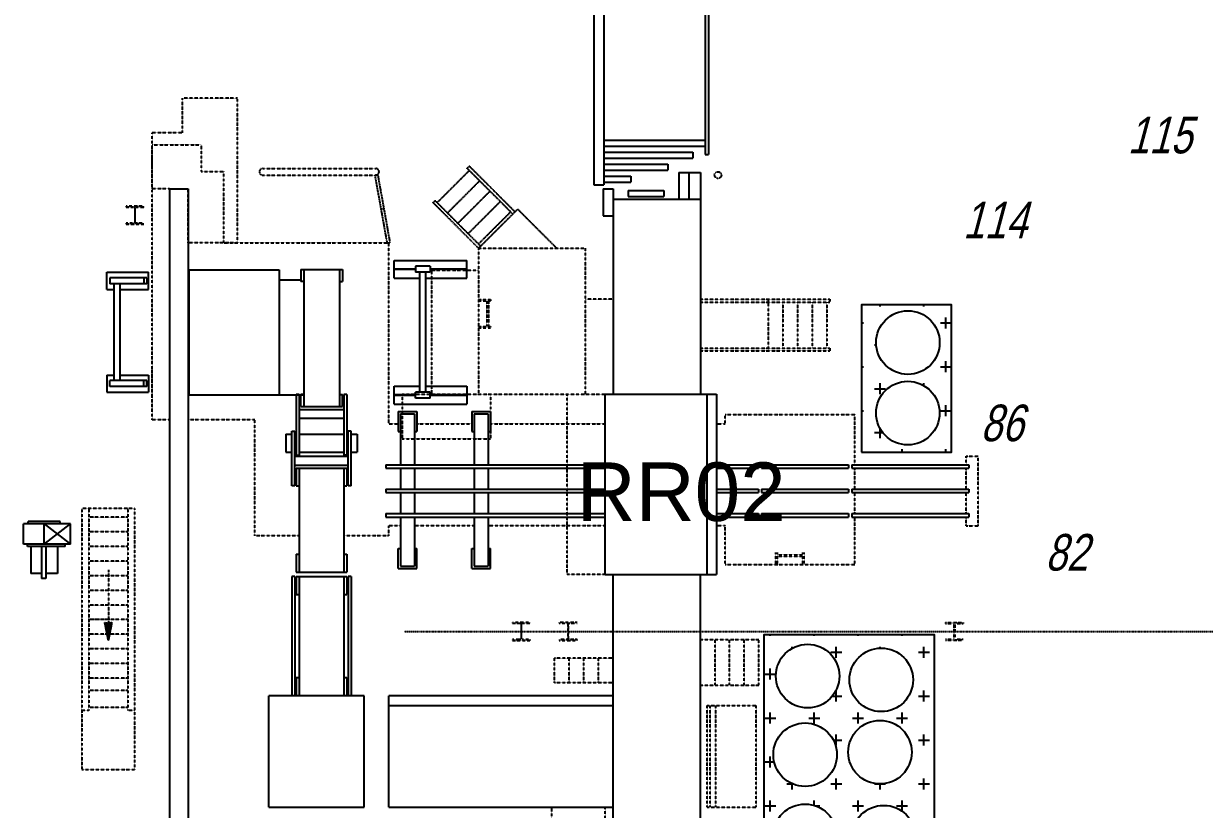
# Model space of a CAD drawing. Header units: millimetres. Extents: x -1732 to 458256, y -4349 to 130988.
# Drawn here: x 1587 to 21760, y 91690 to 105112 of the extents above; entities that cross this region are included whole.
import ezdxf

# ---------------------------------------------------------------- set-up
doc = ezdxf.new("R2010")
doc.units = ezdxf.units.MM
doc.header["$LTSCALE"] = 0.01
doc.header["$MEASUREMENT"] = 0
doc.linetypes.add('CENTER2', pattern=[28.575, 19.05, -3.175, 3.175, -3.175])
doc.linetypes.add('PHANTOM2', pattern=[31.75, 15.875, -3.175, 3.175, -3.175, 3.175, -3.175])
for name, color, linetype in [('Entreposage des rouleaux', 251, 'CONTINUOUS'), ('F-E-EQP', 251, 'CONTINUOUS'), ('F-E-EQP-AXE', 251, 'CENTER2'), ('F-E-EQP-PH2', 251, 'PHANTOM2'), ('NODETEXT', 5, 'CONTINUOUS'), ('NODETEXTOLD', 5, 'CONTINUOUS'), ('S-E-ACI', 251, 'PHANTOM2'), ('S-E-BET', 251, 'PHANTOM2'), ('TEX', 5, 'CONTINUOUS')]:
    doc.layers.add(name, color=color, linetype=linetype)
doc.styles.add('R15', font='arial.ttf', dxfattribs={"height": 1.5})
doc.styles.add('TEXTXP', font='arial.ttf', dxfattribs={"width": 0.75, "oblique": 15})
pattern_1 = [(0, (-78000, -38000), (375, 375), [187.5, -562.5]), (90, (-77906.25, -38093.75), (-375, 375), [187.5, -562.5])]

msp = doc.modelspace()

# ---------------------------------------------------------------- hatches: boundary and pattern name
at = {"layer": 'Entreposage des rouleaux', "linetype": 'Continuous'}
h = msp.add_hatch(dxfattribs=at)
h.set_pattern_fill('CROSS', color=256, scale=1500)
h.set_pattern_definition(pattern_1)
h.paths.add_polyline_path([(15899.87986, 97790.11718), (17441.96226, 97790.11718), (17441.96226, 100310.0609), (15899.87986, 100310.0609)])
h.paths.add_polyline_path([(16151.52054, 99663.98739, -1), (17236.91852, 99663.98739, -1)], flags=16)
h.paths.add_polyline_path([(17235.39414, 98459.94194, -1), (16149.99615, 98459.94194, -1)], flags=16)
h = msp.add_hatch(dxfattribs=at)
h.set_pattern_fill('CROSS', color=256, scale=1500)
h.set_pattern_definition(pattern_1)
h.paths.add_polyline_path([(17146.54412, 94672.01978), (14230.28952, 94672.01978), (14230.28952, 90382.76169), (17146.54412, 90382.76169)])
h.paths.add_polyline_path([(15696.30933, 93902.49375, -1), (16781.70732, 93902.49375, -1)], flags=16)
h.paths.add_polyline_path([(16760.02961, 92667.8882, -1), (15674.63162, 92667.8882, -1)], flags=16)
h.paths.add_polyline_path([(14439.05982, 93967.47299, -1), (15524.45781, 93967.47299, -1)], flags=16)
h.paths.add_polyline_path([(15481.10387, 92624.56828, -1), (14395.70588, 92624.56828, -1)], flags=16)
h.paths.add_polyline_path([(16825.05978, 91216.68433, -1), (15739.66179, 91216.68433, -1)], flags=16)
h.paths.add_polyline_path([(15481.10387, 91238.34429, -1), (14395.70588, 91238.34429, -1)], flags=16)
h.paths.add_polyline_path([(13630.68545, 88081.54036), (17487.22828, 88081.54036), (17487.22828, 89388.74299), (13630.68545, 89388.74299)])
h.paths.add_polyline_path([(17410.33133, 88747.47323, -1), (16324.93334, 88747.47323, -1)], flags=16)
h.paths.add_polyline_path([(16196.43576, 88682.49399, -1), (15111.03778, 88682.49399, -1)], flags=16)
h.paths.add_polyline_path([(13723.72793, 88704.15331, -1), (14809.12591, 88704.15331, -1)], flags=16)

# ---------------------------------------------------------------- linework, layer by layer
for points in [[(15899.87986, 97790.11718), (17441.96226, 97790.11718), (17441.96226, 100310.0609), (15899.87986, 100310.0609)], [(14230.28952, 90382.76169), (17146.54412, 90382.76169), (17146.54412, 94672.01978), (14230.28952, 94672.01978)]]:
    msp.add_lwpolyline(points, close=True, dxfattribs=at)
for centre in [(16694.21953, 99663.98739), (16692.69515, 98459.94194), (14981.75882, 93967.47299), (16239.00832, 93902.49375), (16217.33061, 92667.8882), (14938.40487, 92624.56828), (14938.40487, 91238.34429), (16282.36078, 91216.68433)]:
    msp.add_circle(centre, 542.69899, dxfattribs=at)
at = {"layer": 'F-E-EQP'}
for p, q in [((11329.15801, 106206.09968), (11329.15801, 102356.09968)), ((11499.15801, 106206.09968), (11499.15801, 102356.09968)), ((13229.15801, 106076.09968), (13229.15801, 102876.09968)), ((13289.15801, 106076.09968), (13289.15801, 102876.09968)), ((11499.15801, 103121.09968), (13229.15801, 103121.09968)), ((11499.15801, 103021.09968), (13229.15801, 103021.09968)), ((11499.15801, 102916.09968), (13019.15801, 102916.09968)), ((13019.15801, 102916.09968), (13019.15801, 102816.09968)), ((11499.15801, 102816.09968), (13019.15801, 102816.09968)), ((11499.15801, 102711.09968), (12594.15801, 102711.09968)), ((12594.15801, 102711.09968), (12594.15801, 102611.09968)), ((13229.15801, 102876.09968), (13289.15801, 102876.09968)), ((11499.15801, 102611.09968), (12594.15801, 102611.09968)), ((11499.15801, 102506.09968), (11959.15801, 102506.09968)), ((11959.15801, 102506.09968), (11959.15801, 102406.09968)), ((12779.15801, 102571.09968), (13149.15801, 102571.09968)), ((12779.15801, 102571.09968), (12779.15801, 102111.09968)), ((12954.15801, 102571.09968), (12954.15801, 102111.09968)), ((13149.15801, 102571.09968), (13149.15801, 98781.09968)), ((4080.15801, 102291.03331), (4080.15801, 82292.70009)), ((4080.15801, 102291.03331), (4398.15801, 102291.03331)), ((4398.15801, 102291.03331), (4398.15801, 82292.70009)), ((11329.15801, 102356.09968), (11499.15801, 102356.09968)), ((11489.15801, 102291.09968), (11659.15801, 102291.09968)), ((11489.15801, 102291.09968), (11489.15801, 101831.09968)), ((11499.15801, 102406.09968), (11959.15801, 102406.09968)), ((11659.15801, 102291.09968), (11659.15801, 98781.09968)), ((11659.15801, 102111.09968), (13149.15801, 102111.09968)), ((11914.15801, 102261.09968), (12524.15801, 102261.09968)), ((11914.15801, 102261.09968), (11914.15801, 102161.09968)), ((11914.15801, 102161.09968), (12524.15801, 102161.09968)), ((12524.15801, 102261.09968), (12524.15801, 102161.09968)), ((11489.15801, 101831.09968), (11659.15801, 101831.09968)), ((7915.15801, 100763.09968), (7915.15801, 101068.09968)), ((7915.15801, 101068.09968), (9160.15801, 101068.09968)), ((9160.15801, 100763.09968), (9160.15801, 101068.09968)), ((4410.15801, 100908.09968), (5950.15801, 100908.09968)), ((4410.15801, 100908.09968), (4410.15801, 98774.09968)), ((5950.15801, 100908.09968), (5950.15801, 100729.09968)), ((6321.15801, 100912.09968), (7033.15801, 100912.09968)), ((6321.15801, 100912.09968), (6321.15801, 100708.09968)), ((6372.15801, 100912.09968), (6372.15801, 98573.09968)), ((6982.15801, 100912.09968), (6982.15801, 98573.09968)), ((7033.15801, 100912.09968), (7033.15801, 100708.09968)), ((8281.15801, 100920.59968), (7915.15801, 100920.59968)), ((8281.15801, 100910.59968), (7915.15801, 100910.59968)), ((8535.15801, 100966.59968), (8281.15801, 100966.59968)), ((8281.15801, 100966.59968), (8281.15801, 100864.59968)), ((8535.15801, 100966.59968), (8535.15801, 100864.59968)), ((9160.15801, 100920.59968), (8535.15801, 100920.59968)), ((9160.15801, 100910.59968), (8535.15801, 100910.59968)), ((3006.15801, 100573.09968), (3006.15801, 100866.09968)), ((3006.15801, 100866.09968), (3718.15801, 100866.09968)), ((3057.15801, 100770.59968), (3057.15801, 100668.59968)), ((3692.15801, 100770.59968), (3057.15801, 100770.59968)), ((3692.15801, 100668.59968), (3057.15801, 100668.59968)), ((3133.15801, 99013.59968), (3133.15801, 100668.59968)), ((3235.15801, 99013.59968), (3235.15801, 100668.59968)), ((3641.15801, 100770.59968), (3641.15801, 100668.59968)), ((3692.15801, 100770.59968), (3692.15801, 100668.59968)), ((3718.15801, 100573.09968), (3718.15801, 100866.09968)), ((6321.15801, 100729.09968), (5950.15801, 100729.09968)), ((5950.15801, 100729.09968), (5950.15801, 98774.09968)), ((6372.15801, 100708.09968), (6321.15801, 100708.09968)), ((6982.15801, 100708.09968), (7033.15801, 100708.09968)), ((7915.15801, 100763.09968), (8357.15801, 100763.09968)), ((8535.15801, 100864.59968), (8281.15801, 100864.59968)), ((8357.15801, 98817.59968), (8357.15801, 100864.59968)), ((8459.15801, 98817.59968), (8459.15801, 100864.59968)), ((8459.15801, 100763.09968), (9160.15801, 100763.09968)), ((3006.15801, 100573.09968), (3133.15801, 100573.09968)), ((3235.15801, 100573.09968), (3718.15801, 100573.09968)), ((3006.15801, 99109.09968), (3133.15801, 99109.09968)), ((3006.15801, 99109.09968), (3006.15801, 98816.09968)), ((3235.15801, 99109.09968), (3718.15801, 99109.09968)), ((3718.15801, 99109.09968), (3718.15801, 98816.09968)), ((3057.15801, 98911.59968), (3057.15801, 99013.59968)), ((3692.15801, 99013.59968), (3057.15801, 99013.59968)), ((3692.15801, 98911.59968), (3057.15801, 98911.59968)), ((3641.15801, 98911.59968), (3641.15801, 99013.59968)), ((3692.15801, 98911.59968), (3692.15801, 99013.59968)), ((7915.15801, 98919.09968), (8357.15801, 98919.09968)), ((7915.15801, 98614.09968), (7915.15801, 98919.09968)), ((8459.15801, 98919.09968), (9160.15801, 98919.09968)), ((9160.15801, 98919.09968), (9160.15801, 98614.09968)), ((3006.15801, 98816.09968), (3718.15801, 98816.09968)), ((4410.15801, 98774.09968), (5950.15801, 98774.09968)), ((5950.15801, 98774.09968), (6372.15801, 98774.09968)), ((6245.15801, 98777.09968), (6245.15801, 97743.59968)), ((6296.15801, 98777.09968), (6245.15801, 98777.09968)), ((6296.15801, 98777.09968), (6296.15801, 97743.59968)), ((6321.15801, 98573.09968), (6321.15801, 98777.09968)), ((6372.15801, 98777.09968), (6321.15801, 98777.09968)), ((6982.15801, 98777.09968), (7033.15801, 98777.09968)), ((7033.15801, 98573.09968), (7033.15801, 98777.09968)), ((7058.15801, 98777.09968), (7058.15801, 97743.59968)), ((7109.15801, 98777.09968), (7058.15801, 98777.09968)), ((7109.15801, 98777.09968), (7109.15801, 97743.59968)), ((8281.15801, 98771.59968), (7915.15801, 98771.59968)), ((8281.15801, 98761.59968), (7915.15801, 98761.59968)), ((8535.15801, 98817.59968), (8281.15801, 98817.59968)), ((8281.15801, 98715.59968), (8281.15801, 98817.59968)), ((8535.15801, 98715.59968), (8281.15801, 98715.59968)), ((8535.15801, 98715.59968), (8535.15801, 98817.59968)), ((9160.15801, 98771.59968), (8535.15801, 98771.59968)), ((9160.15801, 98761.59968), (8535.15801, 98761.59968)), ((11524.15801, 98781.09968), (13424.15801, 98781.09968)), ((11524.15801, 95701.09968), (11524.15801, 98781.09968)), ((13264.15801, 95701.09968), (13264.15801, 98781.09968)), ((13424.15801, 98781.09968), (13424.15801, 95701.09968)), ((6296.15801, 98522.09968), (7058.15801, 98522.09968)), ((6321.15801, 98573.09968), (7033.15801, 98573.09968)), ((7915.15801, 98614.09968), (9160.15801, 98614.09968)), ((7983.29291, 98486.46389), (7983.29291, 98145.03608)), ((7983.29291, 98486.46389), (8303.24147, 98486.46389)), ((8023.27963, 98446.47718), (8023.27963, 97576.5597)), ((8023.27963, 98446.47718), (8263.25476, 98446.47718)), ((8263.25476, 98446.47718), (8263.25476, 97576.5597)), ((8303.24147, 98486.46389), (8303.24147, 98145.03608)), ((9243.17152, 98486.46389), (9563.12008, 98486.46389)), ((9243.17152, 98486.46389), (9243.17152, 98145.03608)), ((9283.15823, 98446.47718), (9523.13337, 98446.47718)), ((9283.15823, 98446.47718), (9283.15823, 97576.5597)), ((9523.13337, 98446.47718), (9523.13337, 97576.5597)), ((9563.12008, 98486.46389), (9563.12008, 98145.03608)), ((6296.15801, 98370.09968), (7058.15801, 98370.09968)), ((6067.15801, 98099.59968), (6067.15801, 97794.59968)), ((6067.15801, 98099.59968), (6169.15801, 98099.59968)), ((6169.15801, 97216.09968), (6169.15801, 98150.59968)), ((6169.15801, 98150.59968), (6220.15801, 98150.59968)), ((6220.15801, 97216.09968), (6220.15801, 98150.59968)), ((6220.15801, 98099.59968), (6245.15801, 98099.59968)), ((6296.15801, 98099.59968), (7058.15801, 98099.59968)), ((7109.15801, 98099.59968), (7134.15801, 98099.59968)), ((7134.15801, 97216.09968), (7134.15801, 98150.59968)), ((7185.15801, 98150.59968), (7134.15801, 98150.59968)), ((7185.15801, 97216.09968), (7185.15801, 98150.59968)), ((7185.15801, 98099.59968), (7287.15801, 98099.59968)), ((7287.15801, 98099.59968), (7287.15801, 97794.59968)), ((7983.29291, 98145.03608), (8023.27963, 98145.03608)), ((8263.25476, 98145.03608), (8303.24147, 98145.03608)), ((9243.17152, 98145.03608), (9283.15823, 98145.03608)), ((9523.13337, 98145.03608), (9563.12008, 98145.03608)), ((6067.15801, 97794.59968), (6169.15801, 97794.59968)), ((6220.15801, 97794.59968), (6245.15801, 97794.59968)), ((6220.15801, 97724.09968), (7134.15801, 97724.09968)), ((6245.15801, 97743.59968), (6296.15801, 97743.59968)), ((6296.15801, 97794.59968), (7058.15801, 97794.59968)), ((7109.15801, 97743.59968), (7058.15801, 97743.59968)), ((7109.15801, 97794.59968), (7134.15801, 97794.59968)), ((7185.15801, 97794.59968), (7287.15801, 97794.59968)), ((6220.15801, 97572.09968), (7134.15801, 97572.09968)), ((6245.15801, 97521.09968), (7109.15801, 97521.09968)), ((6245.15801, 97521.09968), (6245.15801, 97216.09968)), ((6296.15801, 97521.09968), (6296.15801, 95744.09968)), ((7058.15801, 97521.09968), (7058.15801, 95744.09968)), ((7109.15801, 97521.09968), (7109.15801, 97216.09968)), ((7774.16049, 97576.5597), (11524.15801, 97576.5597)), ((7774.16049, 97576.5597), (7774.16049, 97516.55677)), ((7774.16049, 97516.55677), (11524.15801, 97516.55677)), ((8023.27963, 97516.55677), (8023.27963, 97160.56117)), ((8263.25476, 97516.55677), (8263.25476, 97160.56117)), ((9283.15823, 97516.55677), (9283.15823, 97160.56117)), ((9523.13337, 97516.55677), (9523.13337, 97160.56117)), ((13424.15801, 97576.5597), (14142.05123, 97576.5597)), ((13424.15801, 97516.55677), (14142.05123, 97516.55677)), ((14142.05123, 97576.5597), (14142.05123, 97516.55677)), ((14191.07222, 97576.5597), (14191.07222, 97516.55677)), ((14191.07222, 97576.5597), (15680.7187, 97576.5597)), ((14191.07222, 97516.55677), (15680.7187, 97516.55677)), ((15680.7187, 97576.5597), (15680.7187, 97516.55677)), ((15739.15801, 97576.5597), (15739.15801, 97516.55677)), ((15739.15801, 97576.5597), (17734.15801, 97576.5597)), ((15739.15801, 97516.55677), (17734.15801, 97516.55677)), ((17734.15801, 97576.5597), (17734.15801, 97516.55677)), ((6220.15801, 97216.09968), (6169.15801, 97216.09968)), ((6245.15801, 97216.09968), (6296.15801, 97216.09968)), ((7058.15801, 97216.09968), (7109.15801, 97216.09968)), ((7185.15801, 97216.09968), (7134.15801, 97216.09968)), ((7774.16049, 97160.56117), (11524.15801, 97160.56117)), ((7774.16049, 97160.56117), (7774.16049, 97100.55824)), ((7774.16049, 97100.55824), (11524.15801, 97100.55824)), ((8023.27963, 97100.55824), (8023.27963, 96744.56263)), ((8263.25476, 97100.55824), (8263.25476, 96744.56263)), ((9283.15823, 97100.55824), (9283.15823, 96744.56263)), ((9523.13337, 97100.55824), (9523.13337, 96744.56263)), ((13424.15801, 97160.56117), (14142.05123, 97160.56117)), ((13424.15801, 97100.55824), (14142.05123, 97100.55824)), ((14142.05123, 97160.56117), (14142.05123, 97100.55824)), ((14191.07222, 97160.56117), (14191.07222, 97100.55824)), ((14191.07222, 97160.56117), (15680.7187, 97160.56117)), ((14191.07222, 97100.55824), (15680.7187, 97100.55824)), ((15680.7187, 97160.56117), (15680.7187, 97100.55824)), ((15739.15801, 97160.56117), (15739.15801, 97100.55824)), ((15739.15801, 97160.56117), (17734.15801, 97160.56117)), ((15739.15801, 97100.55824), (17734.15801, 97100.55824)), ((17734.15801, 97160.56117), (17734.15801, 97100.55824)), ((7774.16049, 96744.56263), (11524.15801, 96744.56263)), ((7774.16049, 96744.56263), (7774.16049, 96684.5597)), ((7774.16049, 96684.5597), (11524.15801, 96684.5597)), ((8023.27963, 96684.5597), (8023.27963, 95846.72217)), ((8263.25476, 96684.5597), (8263.25476, 95846.72217)), ((9283.15823, 96684.5597), (9283.15823, 95846.72217)), ((9523.13337, 96684.5597), (9523.13337, 95846.72217)), ((13424.15801, 96744.56263), (14142.05123, 96744.56263)), ((13424.15801, 96684.5597), (14142.05123, 96684.5597)), ((14142.05123, 96744.56263), (14142.05123, 96684.5597)), ((14191.07222, 96744.56263), (14191.07222, 96684.5597)), ((14191.07222, 96744.56263), (15680.7187, 96744.56263)), ((14191.07222, 96684.5597), (15680.7187, 96684.5597)), ((15680.7187, 96744.56263), (15680.7187, 96684.5597)), ((15739.15801, 96744.56263), (15739.15801, 96684.5597)), ((15739.15801, 96744.56263), (17734.15801, 96744.56263)), ((15739.15801, 96684.5597), (17734.15801, 96684.5597)), ((17734.15801, 96744.56263), (17734.15801, 96684.5597)), ((1586.57114, 96218.55128), (1586.57114, 96568.52873)), ((2385.92133, 96568.52873), (1586.57114, 96568.52873)), ((1661.57023, 96568.52873), (1661.57023, 96608.55202)), ((2211.56354, 96608.55202), (1661.57023, 96608.55202)), ((1936.58517, 96218.55128), (1936.58517, 96568.52873)), ((1936.58517, 96218.55128), (2385.92133, 96568.52873)), ((1936.58517, 96568.52873), (2385.92133, 96218.55128)), ((2211.56354, 96568.52873), (2211.56354, 96608.55202)), ((2385.92133, 96218.55128), (2385.92133, 96568.52873)), ((2385.92133, 96218.55128), (1586.57114, 96218.55128)), ((1651.12778, 96178.56457), (1651.12778, 96219.27365)), ((2295.71577, 96178.56457), (1651.12778, 96178.56457)), ((1709.44821, 96178.56457), (1709.44821, 95718.5665)), ((1890.26167, 96178.56457), (1890.26167, 95632.43917)), ((1967.7845, 96178.56457), (1967.7845, 95632.43917)), ((2163.68555, 96178.56457), (2163.68555, 95718.5665)), ((2295.71577, 96178.56457), (2295.71577, 96218.55128)), ((6245.15801, 96049.09968), (6296.15801, 96049.09968)), ((6245.15801, 96049.09968), (6245.15801, 95744.09968)), ((7058.15801, 96049.09968), (7109.15801, 96049.09968)), ((7109.15801, 96049.09968), (7109.15801, 95744.09968)), ((7983.29291, 95806.73546), (7983.29291, 96148.16328)), ((7983.29291, 96148.16328), (8023.27963, 96148.16328)), ((8263.25476, 96148.16328), (8303.24147, 96148.16328)), ((8303.24147, 95806.73546), (8303.24147, 96148.16328)), ((9243.17152, 95806.73546), (9243.17152, 96148.16328)), ((9243.17152, 96148.16328), (9283.15823, 96148.16328)), ((9523.13337, 96148.16328), (9563.12008, 96148.16328)), ((9563.12008, 95806.73546), (9563.12008, 96148.16328)), ((8023.27963, 95846.72217), (8263.25476, 95846.72217)), ((9283.15823, 95846.72217), (9523.13337, 95846.72217)), ((1885.97313, 95718.5665), (1709.44821, 95718.5665)), ((1967.7845, 95632.43917), (1890.26167, 95632.43917)), ((2163.68555, 95718.5665), (1967.7845, 95718.5665)), ((6169.15801, 95667.09968), (6169.15801, 93636.09968)), ((6220.15801, 95667.09968), (6169.15801, 95667.09968)), ((6220.15801, 95667.09968), (6220.15801, 93636.09968)), ((6245.15801, 95744.09968), (7109.15801, 95744.09968)), ((6245.15801, 95667.09968), (7109.15801, 95667.09968)), ((6245.15801, 95667.09968), (6245.15801, 95362.09968)), ((6296.15801, 95667.09968), (6296.15801, 93636.09968)), ((7058.15801, 95667.09968), (7058.15801, 93636.09968)), ((7109.15801, 95667.09968), (7109.15801, 95362.09968)), ((7134.15801, 95667.09968), (7134.15801, 93636.09968)), ((7185.15801, 95667.09968), (7134.15801, 95667.09968)), ((7185.15801, 95667.09968), (7185.15801, 93636.09968)), ((7983.29291, 95806.73546), (8303.24147, 95806.73546)), ((9243.17152, 95806.73546), (9563.12008, 95806.73546)), ((11524.15801, 95701.09968), (13424.15801, 95701.09968)), ((11659.15801, 91026.09968), (11659.15801, 95701.09968)), ((13149.15801, 91026.09968), (13149.15801, 95701.09968)), ((6245.15801, 95362.09968), (6296.15801, 95362.09968)), ((7058.15801, 95362.09968), (7109.15801, 95362.09968)), ((6245.15801, 93941.09968), (6296.15801, 93941.09968)), ((6245.15801, 93941.09968), (6245.15801, 93636.09968)), ((7058.15801, 93941.09968), (7109.15801, 93941.09968)), ((7109.15801, 93941.09968), (7109.15801, 93636.09968)), ((5774.15801, 91727.11218), (5774.15801, 93627.11218)), ((7404.15801, 93627.11218), (5774.15801, 93627.11218)), ((6169.15801, 93636.09968), (6220.15801, 93636.09968)), ((6245.15801, 93636.09968), (7109.15801, 93636.09968)), ((7134.15801, 93636.09968), (7185.15801, 93636.09968)), ((7404.15801, 91727.11218), (7404.15801, 93627.11218)), ((11659.15801, 93627.11218), (7824.15801, 93627.11218)), ((7824.15801, 91727.11218), (7824.15801, 93627.11218)), ((7824.15801, 93467.11218), (11659.15801, 93467.11218)), ((5774.15801, 91727.11218), (7404.15801, 91727.11218)), ((7824.15801, 91727.11218), (11659.15801, 91727.11218))]:
    msp.add_line(p, q, dxfattribs=at)
at = {"layer": 'F-E-EQP-AXE'}
msp.add_line((8089.15801, 94731.09968), (24794.97462, 94731.09968), dxfattribs=at)
at = {"layer": 'F-E-EQP-PH2'}
for p, q in [((4302.15801, 103245.08718), (4302.15801, 103840.08718)), ((5242.15801, 103840.08718), (4302.15801, 103840.08718)), ((5242.15801, 101365.09968), (5242.15801, 103840.08718)), ((4302.15801, 103245.08718), (3782.15801, 103245.08718)), ((3782.15801, 102291.03331), (3782.15801, 103245.08718)), ((5672.15801, 102637.59968), (7602.15801, 102637.59968)), ((5672.15801, 102522.59968), (7602.15801, 102522.59968)), ((7636.76016, 102528.80813), (7587.54606, 102519.97795)), ((7587.54606, 102519.97795), (7794.75878, 101365.09968)), ((7636.76016, 102528.80813), (7843.97288, 101373.92986)), ((8651.62573, 102053.93543), (9202.45311, 102604.76281)), ((9167.09777, 102640.11815), (9202.45311, 102675.47349)), ((9944.91523, 101862.30069), (9167.09777, 102640.11815)), ((9980.27057, 101897.65603), (9202.45311, 102675.47349)), ((4080.15801, 102291.03331), (3782.15801, 102291.03331)), ((4398.15801, 101365.09968), (4398.15801, 102291.03331)), ((8828.40242, 101877.15873), (9379.2298, 102427.98611)), ((8580.91505, 102053.93543), (8616.27039, 102089.29077)), ((9394.08785, 101311.47331), (8616.27039, 102089.29077)), ((9005.17912, 101700.38204), (9556.0065, 102251.20942)), ((7691.15242, 101942.53881), (7740.36652, 101951.369)), ((9358.73251, 101276.11797), (8580.91505, 102053.93543)), ((9181.95581, 101523.60534), (9732.78319, 102074.43272)), ((9358.73251, 101276.11797), (10026.23251, 101943.61797)), ((9358.73251, 101346.82865), (9909.55989, 101897.65603)), ((10693.73251, 101276.11797), (10026.23251, 101943.61797)), ((5242.15801, 101365.09968), (4398.15801, 101365.09968)), ((7794.75878, 101365.09968), (7843.97288, 101373.92986)), ((9358.73251, 101276.11797), (11188.73251, 101276.11797)), ((9358.73251, 101276.11797), (9358.73251, 98781.09968)), ((11188.73251, 98781.09968), (11188.73251, 101276.11797)), ((8553.73251, 100901.09968), (8553.73251, 98781.09968)), ((8553.73251, 100901.09968), (9358.73251, 100901.09968)), ((9358.73251, 100401.09968), (9563.73251, 100401.09968)), ((9358.73251, 100376.09968), (9563.73251, 100376.09968)), ((9501.23251, 100376.09968), (9501.23251, 99941.09968)), ((9526.23251, 100376.09968), (9526.23251, 99941.09968)), ((9563.73251, 100401.09968), (9563.73251, 100376.09968)), ((11659.15801, 100406.09968), (11188.73251, 100406.09968)), ((13149.15801, 100406.09968), (15359.15801, 100406.09968)), ((13149.15801, 100356.09968), (15359.15801, 100356.09968)), ((14309.15801, 100406.09968), (14309.15801, 99521.09968)), ((14559.15801, 100356.09968), (14559.15801, 99571.09968)), ((14809.15801, 100356.09968), (14809.15801, 99571.09968)), ((15059.15801, 100356.09968), (15059.15801, 99571.09968)), ((15309.15801, 100356.09968), (15309.15801, 99571.09968)), ((15359.15801, 100406.09968), (15359.15801, 100356.09968)), ((9358.73251, 99941.09968), (9563.73251, 99941.09968)), ((9358.73251, 99916.09968), (9563.73251, 99916.09968)), ((9563.73251, 99941.09968), (9563.73251, 99916.09968)), ((13149.15801, 99571.09968), (15359.15801, 99571.09968)), ((13149.15801, 99521.09968), (15359.15801, 99521.09968)), ((15359.15801, 99571.09968), (15359.15801, 99521.09968)), ((8053.73251, 98781.09968), (11524.15801, 98781.09968)), ((8053.73251, 98781.09968), (8053.73251, 98021.09968)), ((9563.73251, 98781.09968), (9563.73251, 98021.09968)), ((10874.15801, 95701.09968), (10874.15801, 98781.09968)), ((8053.73251, 98021.09968), (9563.73251, 98021.09968)), ((17689.15801, 97726.5597), (17894.15801, 97726.5597)), ((17689.15801, 97576.5597), (17689.15801, 97726.5597)), ((17894.15801, 96534.5597), (17894.15801, 97726.5597)), ((17689.15801, 97160.56117), (17689.15801, 97516.55677)), ((17689.15801, 96744.56263), (17689.15801, 97100.55824)), ((17689.15801, 96534.5597), (17689.15801, 96684.5597)), ((17689.15801, 96534.5597), (17894.15801, 96534.5597)), ((14439.15801, 95871.09968), (14439.15801, 96076.09968)), ((14439.15801, 96076.09968), (14464.15801, 96076.09968)), ((14464.15801, 95871.09968), (14464.15801, 96076.09968)), ((14464.15801, 96038.59968), (14899.15801, 96038.59968)), ((14899.15801, 95871.09968), (14899.15801, 96076.09968)), ((14899.15801, 96076.09968), (14924.15801, 96076.09968)), ((14924.15801, 95871.09968), (14924.15801, 96076.09968)), ((14464.15801, 96013.59968), (14899.15801, 96013.59968)), ((11524.15801, 95701.09968), (10874.15801, 95701.09968)), ((13149.15801, 94591.09968), (14149.15801, 94591.09968)), ((13399.15801, 93811.09968), (13399.15801, 94591.09968)), ((13649.15801, 93811.09968), (13649.15801, 94591.09968)), ((13899.15801, 93811.09968), (13899.15801, 94591.09968)), ((14149.15801, 93811.09968), (14149.15801, 94591.09968)), ((11659.15801, 94272.11218), (10659.15801, 94272.11218)), ((10659.15801, 93852.11218), (10659.15801, 94272.11218)), ((10909.15801, 93852.11218), (10909.15801, 94272.11218)), ((11159.15801, 93852.11218), (11159.15801, 94272.11218)), ((11409.15801, 93852.11218), (11409.15801, 94272.11218)), ((11659.15801, 93852.11218), (10659.15801, 93852.11218)), ((13149.15801, 93811.09968), (14149.15801, 93811.09968)), ((13264.15801, 93466.09968), (14104.15801, 93466.09968)), ((13264.15801, 91726.09968), (13264.15801, 93466.09968)), ((13314.15801, 91726.09968), (13314.15801, 93466.09968)), ((13414.15801, 91726.09968), (13414.15801, 93466.09968)), ((14104.15801, 91726.09968), (14104.15801, 93466.09968)), ((10609.15801, 90913.11797), (10609.15801, 91727.11218)), ((11524.15801, 91026.09968), (11524.15801, 91727.11218)), ((13264.15801, 91726.09968), (14104.15801, 91726.09968))]:
    msp.add_line(p, q, dxfattribs=at)
msp.add_circle((13449.93642, 102525.65493), 57.5, dxfattribs=at)
for centre, start, end in [((5672.15801, 102580.09968), 90, 270), ((7602.15801, 102580.09968), 270, 90)]:
    msp.add_arc(centre, 57.5, start, end, dxfattribs=at)
at = {"layer": 'S-E-ACI'}
for p, q in [((3641.55801, 101995.08718), (3336.75801, 101995.08718)), ((3336.75801, 101995.08718), (3336.75801, 101979.21218)), ((3336.75801, 101979.21218), (3469.15551, 101979.21218)), ((3484.39551, 101963.97218), (3484.39551, 101718.22718)), ((3493.92051, 101718.22718), (3493.92051, 101963.97218)), ((3509.16051, 101979.21218), (3641.55801, 101979.21218)), ((3641.55801, 101979.21218), (3641.55801, 101995.08718)), ((3469.15551, 101702.98718), (3336.75801, 101702.98718)), ((3336.75801, 101702.98718), (3336.75801, 101687.11218)), ((3336.75801, 101687.11218), (3641.55801, 101687.11218)), ((3641.55801, 101702.98718), (3509.16051, 101702.98718)), ((3641.55801, 101687.11218), (3641.55801, 101702.98718)), ((3782.15801, 98717.09968), (3782.15801, 99208.09968)), ((10241.55801, 94885.08718), (9936.75801, 94885.08718)), ((9936.75801, 94885.08718), (9936.75801, 94869.21218)), ((9936.75801, 94869.21218), (10069.15551, 94869.21218)), ((10084.39551, 94853.97218), (10084.39551, 94608.22718)), ((10093.92051, 94608.22718), (10093.92051, 94853.97218)), ((10109.16051, 94869.21218), (10241.55801, 94869.21218)), ((10241.55801, 94869.21218), (10241.55801, 94885.08718)), ((11041.55801, 94885.08718), (10736.75801, 94885.08718)), ((10736.75801, 94885.08718), (10736.75801, 94869.21218)), ((10736.75801, 94869.21218), (10869.15551, 94869.21218)), ((10884.39551, 94853.97218), (10884.39551, 94608.22718)), ((10893.92051, 94608.22718), (10893.92051, 94853.97218)), ((10909.16051, 94869.21218), (11041.55801, 94869.21218)), ((11041.55801, 94869.21218), (11041.55801, 94885.08718)), ((17339.17355, 94881.10243), (17639.14247, 94881.10243)), ((17339.17355, 94881.10243), (17339.17355, 94866.09712)), ((17339.17355, 94866.09712), (17481.67364, 94866.09712)), ((17481.67364, 94866.09712), (17481.67364, 94596.10223)), ((17496.67895, 94866.09712), (17639.14247, 94866.09712)), ((17496.67895, 94866.09712), (17496.67895, 94596.10223)), ((17639.14247, 94881.10243), (17639.14247, 94866.09712)), ((10069.15551, 94592.98718), (9936.75801, 94592.98718)), ((9936.75801, 94592.98718), (9936.75801, 94577.11218)), ((9936.75801, 94577.11218), (10241.55801, 94577.11218)), ((10241.55801, 94592.98718), (10109.16051, 94592.98718)), ((10241.55801, 94577.11218), (10241.55801, 94592.98718)), ((10869.15551, 94592.98718), (10736.75801, 94592.98718)), ((10736.75801, 94592.98718), (10736.75801, 94577.11218)), ((10736.75801, 94577.11218), (11041.55801, 94577.11218)), ((11041.55801, 94592.98718), (10909.16051, 94592.98718)), ((11041.55801, 94577.11218), (11041.55801, 94592.98718)), ((17339.17355, 94596.10223), (17339.17355, 94581.09693)), ((17339.17355, 94596.10223), (17481.67364, 94596.10223)), ((17339.17355, 94581.09693), (17639.14247, 94581.09693)), ((17496.67895, 94596.10223), (17639.14247, 94596.10223)), ((17639.14247, 94596.10223), (17639.14247, 94581.09693))]:
    msp.add_line(p, q, dxfattribs=at)
for centre, start, end in [((3469.15551, 101963.97218), 0, 90), ((3509.16051, 101963.97218), 90, 180), ((3469.15551, 101718.22718), 270, 0), ((3509.16051, 101718.22718), 180, 270), ((10069.15551, 94853.97218), 0, 90), ((10109.16051, 94853.97218), 90, 180), ((10869.15551, 94853.97218), 0, 90), ((10909.16051, 94853.97218), 90, 180), ((10069.15551, 94608.22718), 270, 0), ((10109.16051, 94608.22718), 180, 270), ((10869.15551, 94608.22718), 270, 0), ((10909.16051, 94608.22718), 180, 270)]:
    msp.add_arc(centre, 15.24, start, end, dxfattribs=at)
at = {"layer": 'S-E-BET'}
for p, q in [((3782.15801, 103041.09968), (4620.15801, 103041.09968)), ((3782.15801, 98342.09968), (3782.15801, 103041.09968)), ((4620.15801, 103041.09968), (4620.15801, 102584.09968)), ((4620.15801, 102584.09968), (5001.15801, 102584.09968)), ((5001.15801, 102584.09968), (5001.15801, 101365.09968)), ((5001.15801, 101365.09968), (7820.15801, 101365.09968)), ((7820.15801, 101365.09968), (7820.15801, 98276.09968)), ((4080.15801, 98342.09968), (3782.15801, 98342.09968)), ((5534.15801, 98342.09968), (4398.15801, 98342.09968)), ((5534.15801, 96361.09968), (5534.15801, 98342.09968)), ((7820.15801, 98276.09968), (7983.29291, 98276.09968)), ((8303.24147, 98276.09968), (9243.17152, 98276.09968)), ((9563.12008, 98276.09968), (11524.15801, 98276.09968)), ((13424.15801, 98276.09968), (13574.15801, 98276.09968)), ((13574.15801, 98436.09968), (15789.15801, 98436.09968)), ((13574.15801, 98276.09968), (13574.15801, 98436.09968)), ((15789.15801, 97576.5597), (15789.15801, 98436.09968)), ((15789.15801, 97160.56117), (15789.15801, 97516.55677)), ((15789.15801, 96744.56263), (15789.15801, 97100.55824)), ((3489.15801, 96831.09968), (2579.15801, 96831.09968)), ((2579.15801, 96831.09968), (2579.15801, 92371.09968)), ((2701.55392, 96831.09968), (2701.55392, 93381.21478)), ((3366.76209, 96681.12893), (2701.55392, 96681.12893)), ((3366.76209, 96831.09968), (3366.76209, 93381.21478)), ((3489.15801, 92371.09968), (3489.15801, 96831.09968)), ((15789.15801, 95871.09968), (15789.15801, 96684.5597)), ((3366.76209, 96431.13197), (2701.55392, 96431.13197)), ((7820.15801, 96541.09968), (7820.15801, 96361.09968)), ((7820.15801, 96541.09968), (8023.27963, 96541.09968)), ((8263.25476, 96541.09968), (9283.15823, 96541.09968)), ((9523.13337, 96541.09968), (11524.15801, 96541.09968)), ((13424.15801, 96541.09968), (13574.15801, 96541.09968)), ((13574.15801, 95871.09968), (13574.15801, 96541.09968)), ((6296.15801, 96361.09968), (5534.15801, 96361.09968)), ((7820.15801, 96361.09968), (7058.15801, 96361.09968)), ((3366.76209, 96181.14416), (2701.55392, 96181.14416)), ((3366.76209, 95931.15634), (2701.55392, 95931.15634)), ((13574.15801, 95871.09968), (15789.15801, 95871.09968)), ((3366.76209, 95681.16853), (2701.55392, 95681.16853)), ((3034.15801, 95780.73112), (3034.15801, 94581.63638)), ((3366.76209, 95431.17157), (2701.55392, 95431.17157)), ((3366.76209, 95181.18375), (2701.55392, 95181.18375)), ((3366.76209, 94931.1685), (2700.38349, 94931.1685)), ((3065.44855, 94931.1685), (2701.55392, 94931.1685)), ((3366.76209, 94931.1685), (3106.64227, 94931.1685)), ((3366.76209, 94681.17154), (2701.55392, 94681.17154)), ((3366.76209, 94431.18373), (2701.55392, 94431.18373)), ((3366.76209, 94181.19591), (2701.55392, 94181.19591)), ((3366.76209, 93931.20809), (2701.55392, 93931.20809)), ((3366.76209, 93718.68325), (2701.55392, 93718.68325)), ((3366.76209, 93431.22332), (2701.55392, 93431.22332)), ((2701.55392, 93381.21478), (2579.15801, 93381.21478)), ((3489.15801, 93381.21478), (3366.76209, 93381.21478)), ((2579.15801, 92371.09968), (3489.15801, 92371.09968))]:
    msp.add_line(p, q, dxfattribs=at)
for points in [[(3034.15801, 94580.73112), (2972.86577, 94882.05335), (3033.82882, 94866.99319), (3093.55743, 94882.32767), (3034.78894, 94583.25487)], [(3089.15002, 94878.93525), (3088.37278, 94855.68206), (3083.80993, 94831.7705), (3083.45331, 94877.52707), (3078.56127, 94876.44808), (3079.54882, 94810.59299), (3073.43149, 94779.75028), (3073.99841, 94875.24107), (3067.64333, 94873.59515), (3068.63089, 94759.44146), (3063.31822, 94729.80575), (3063.71141, 94872.69904), (3059.14856, 94871.40059), (3058.51762, 94705.11695), (3053.36041, 94678.53535), (3052.7569, 94869.87355), (3046.75844, 94868.4928), (3049.24561, 94657.89734), (3043.6129, 94630.2916), (3043.24714, 94867.77043), (3038.27281, 94866.36225), (3039.82729, 94610.61371), (3034.06657, 94581.60895), (3033.80139, 94865.13695), (3028.27841, 94866.45369), (3030.59185, 94599.69578), (3024.17276, 94630.41047), (3024.10875, 94867.41381), (3017.92741, 94869.12374), (3018.4669, 94658.40026), (3012.91649, 94685.88712), (3012.79762, 94870.3216), (3008.23477, 94871.40059), (3008.02445, 94709.85355), (3003.16899, 94733.85655), (3003.35187, 94872.69904), (2998.99933, 94873.68659), (2999.09077, 94754.28424), (2993.47635, 94782.00885), (2993.84211, 94874.79302), (2989.25182, 94876.23777), (2989.06894, 94803.24122), (2983.18935, 94832.9135), (2983.28079, 94877.4905), (2978.71793, 94878.6335), (2978.6905, 94855.7735)]]:
    msp.add_lwpolyline(points, dxfattribs=at)

# ---------------------------------------------------------------- texts
at = {"layer": 'NODETEXT', "style": 'TEXTXP', "oblique": 15, "width": 0.75}
for s, p in [('115', (20448.77248, 102895.72658)), ('114', (17635.68429, 101446.57192)), ('86', (17933.62348, 97979.34908)), ('82', (19039.0204, 95769.39195))]:
    msp.add_text(s, height=625, dxfattribs=at).set_placement(p)
at = {"layer": 'NODETEXTOLD', "style": 'TEXTXP', "oblique": 15, "width": 0.75}
for s, p in [('115', (20448.77248, 102895.72658)), ('114', (17635.68429, 101446.57192)), ('86', (17933.62348, 97979.34908)), ('82', (19039.0204, 95769.39195))]:
    msp.add_text(s, height=625, dxfattribs=at).set_placement(p)
at = {"layer": 'TEX', "style": 'R15'}
msp.add_text('RR02', height=1000, dxfattribs=at).set_placement((11034.73725, 96616.54354))

doc.saveas('drawing.dxf')
